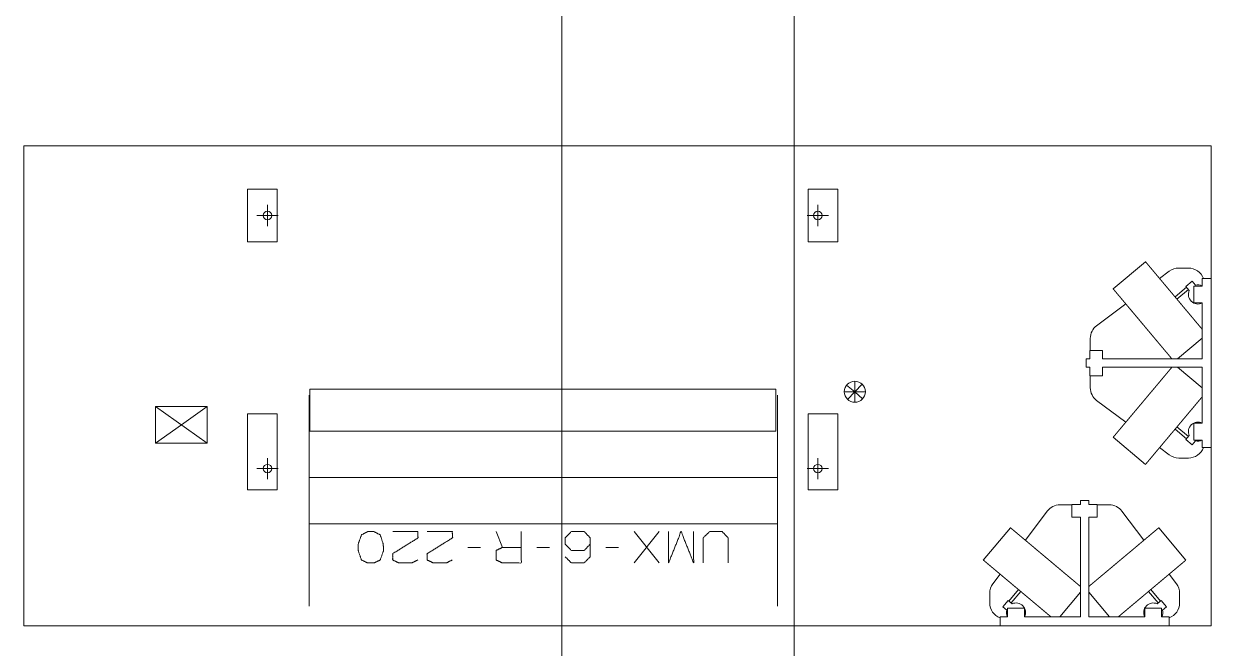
# Model space of a CAD drawing. Header units: millimetres. Extents: x 3056 to 110866, y 16649 to 58349.
# Drawn here: x 84556 to 90183, y 21367 to 24326 of the extents above; entities that cross this region are included whole.
import ezdxf

# ---------------------------------------------------------------- set-up
doc = ezdxf.new("R2010")
doc.units = ezdxf.units.MM
doc.layers.add('1', color=7, linetype='Continuous', true_color=0xffffff)

msp = doc.modelspace()

# ---------------------------------------------------------------- linework, layer by layer
at = {"layer": '1', "color": 143, "linetype": 'Continuous', "lineweight": 13}
for p, q in [((88206.5, 17870.4), (88206.5, 55873.3)), ((87106.5, 52903.3), (87106.5, 17870.4))]:
    msp.add_line(p, q, dxfattribs=at)
at = {"layer": '1', "color": 80, "linetype": 'Continuous', "lineweight": 13}
for p, q in [((84556.5, 21473.3), (84556.5, 23747.3)), ((84556.5, 23747.3), (90183.5, 23747.3)), ((84556.5, 23747.3), (90183.5, 23747.3)), ((84556.5, 21473.3), (84556.5, 23747.3)), ((90183.5, 23747.3), (90183.5, 21473.3)), ((90183.5, 23747.3), (90183.5, 21473.3)), ((85757, 23542.3), (85617, 23542.3)), ((85617, 23542.3), (85617, 23292.3)), ((85757, 23292.3), (85757, 23542.3)), ((88414, 23542.3), (88274, 23542.3)), ((88274, 23542.3), (88274, 23292.3)), ((88414, 23292.3), (88414, 23542.3)), ((85711.5, 23367.3), (85711.5, 23467.3)), ((88319.5, 23367.3), (88319.5, 23467.3)), ((85761.5, 23417.3), (85661.5, 23417.3)), ((88369.5, 23417.3), (88269.5, 23417.3)), ((85617, 23292.3), (85757, 23292.3)), ((88274, 23292.3), (88414, 23292.3)), ((89871.9, 23198.6), (89718.6, 23070)), ((89984.5, 23153.3), (89938.7, 23118.9)), ((90029.5, 23168.3), (90075.5, 23168.3)), ((90066.4, 23077.2), (90012, 23031.6)), ((90063.5, 23080.7), (90093.6, 23105.9)), ((90079.2, 23061.9), (90063.5, 23080.7)), ((90109.3, 23087.2), (90093.6, 23105.9)), ((90140.5, 23083.3), (90100.5, 23083.3)), ((90100.5, 23003.3), (90100.5, 23083.3)), ((90140.5, 23118.3), (90140.5, 23083.3)), ((90183.5, 23118.3), (90140.5, 23118.3)), ((90021, 23020.8), (90075.4, 23066.5)), ((89778.4, 22998.8), (89640.5, 22895.3)), ((90140.5, 23003.3), (90100.5, 23003.3)), ((90140.5, 23003.3), (90140.5, 22738.3)), ((89610.5, 22778.3), (89610.5, 22835.3)), ((90023.4, 22738.3), (90140.5, 22836.5)), ((89608.5, 22738.3), (89590.5, 22738.3)), ((89590.5, 22698.3), (89590.5, 22738.3)), ((89668.5, 22778.3), (89608.5, 22778.3)), ((89608.5, 22738.3), (89608.5, 22778.3)), ((89668.5, 22738.3), (89668.5, 22778.3)), ((90140.5, 22738.3), (89668.5, 22738.3)), ((89608.5, 22698.3), (89590.5, 22698.3)), ((89605.8, 22698), (89605.8, 22698.3)), ((89605.8, 22698), (89608.5, 22698.1)), ((89608.5, 22698.3), (89608.5, 22658.3)), ((90140.5, 22698.3), (89668.5, 22698.3)), ((89668.5, 22698.3), (89668.5, 22658.3)), ((90140.5, 22600.1), (90023.4, 22698.3)), ((90140.5, 22698.3), (90140.5, 22433.3)), ((88494.5, 22582.3), (88494.5, 22632.3)), ((89668.5, 22658.3), (89608.5, 22658.3)), ((89610.5, 22601.3), (89610.5, 22658.3)), ((85911.5, 22395.3), (85911.5, 22595.3)), ((85911.5, 22595.3), (88119.5, 22595.3)), ((88119.5, 22595.3), (88119.5, 22395.3)), ((88494.5, 22582.3), (88444.5, 22582.3)), ((88494.5, 22582.3), (88455.6, 22613.8)), ((88494.5, 22582.3), (88460.1, 22545.9)), ((88494.5, 22582.3), (88528.8, 22618.7)), ((88494.5, 22582.3), (88494.5, 22532.3)), ((88494.5, 22582.3), (88544.5, 22582.3)), ((88494.5, 22582.3), (88530.8, 22548)), ((85181.5, 22512.3), (85425.5, 22338.3)), ((85181.5, 22512.3), (85425.5, 22512.3)), ((85181.5, 22338.3), (85181.5, 22512.3)), ((85425.5, 22512.3), (85303.5, 22425.3)), ((85425.5, 22512.3), (85425.5, 22338.3)), ((89640.5, 22541.3), (89778.4, 22437.8)), ((85617, 22478.3), (85617, 22118.3)), ((85757, 22478.3), (85617, 22478.3)), ((85757, 22118.3), (85757, 22478.3)), ((88414, 22478.3), (88274, 22478.3)), ((88274, 22478.3), (88274, 22118.3)), ((88414, 22118.3), (88414, 22478.3)), ((85181.5, 22338.3), (85303.5, 22425.3)), ((90012, 22405), (90066.4, 22359.4)), ((90075.4, 22370.1), (90021, 22415.8)), ((90100.5, 22353.3), (90100.5, 22433.3)), ((90140.5, 22433.3), (90100.5, 22433.3)), ((88119.5, 22395.3), (85911.5, 22395.3)), ((89718.6, 22366.6), (89871.9, 22238)), ((90079.2, 22374.7), (90063.5, 22355.9)), ((90063.5, 22355.9), (90093.6, 22330.7)), ((90109.3, 22349.4), (90093.6, 22330.7)), ((90140.5, 22353.3), (90100.5, 22353.3)), ((90140.5, 22353.3), (90140.5, 22318.3)), ((85425.5, 22338.3), (85181.5, 22338.3)), ((89938.7, 22317.7), (89984.5, 22283.3)), ((90183.5, 22318.3), (90140.5, 22318.3)), ((85711.5, 22168.3), (85711.5, 22268.3)), ((88319.5, 22168.3), (88319.5, 22268.3)), ((90075.5, 22268.3), (90029.5, 22268.3)), ((85761.5, 22218.3), (85661.5, 22218.3)), ((88128.5, 22176.2), (85908.5, 22176.2)), ((88369.5, 22218.3), (88269.5, 22218.3)), ((85617, 22118.3), (85757, 22118.3)), ((88274, 22118.3), (88414, 22118.3)), ((89563.5, 22048.3), (89563.5, 22066.3)), ((89563.5, 22066.3), (89603.5, 22066.3)), ((89603.5, 22048.3), (89603.5, 22066.3)), ((89406.5, 22016.3), (89303, 21878.3)), ((89466.5, 22046.3), (89523.5, 22046.3)), ((89563.5, 22048.3), (89523.5, 22048.3)), ((89523.5, 21988.3), (89523.5, 22048.3)), ((89563.2, 22050.9), (89563.3, 22048.3)), ((89563.2, 22050.9), (89563.5, 22050.9)), ((89603.5, 22048.3), (89643.5, 22048.3)), ((89643.5, 21988.3), (89643.5, 22048.3)), ((89643.5, 22046.3), (89700.5, 22046.3)), ((89863.9, 21878.3), (89760.5, 22016.3)), ((85908.5, 21957.1), (88128.5, 21957.1)), ((89563.5, 21988.3), (89523.5, 21988.3)), ((89563.5, 21516.3), (89563.5, 21988.3)), ((89603.5, 21516.3), (89603.5, 21988.3)), ((89603.5, 21988.3), (89643.5, 21988.3)), ((86794.9, 21919.6), (86824.6, 21844.6)), ((87567.4, 21919.6), (87448.6, 21771.2)), ((87448.6, 21919.6), (87567.4, 21771.2)), ((89231.8, 21938.1), (89103.2, 21784.9)), ((90063.7, 21784.9), (89935.2, 21938.1)), ((86661.1, 21844.6), (86720.5, 21844.6)), ((86988, 21844.6), (87047.4, 21844.6)), ((87314.9, 21844.6), (87374.2, 21844.6)), ((89182.8, 21718.1), (89148.5, 21672.3)), ((90018.5, 21672.3), (89984.1, 21718.1)), ((89133.5, 21581.3), (89133.5, 21627.3)), ((89270.2, 21644.8), (89224.6, 21590.4)), ((89235.3, 21581.4), (89280.9, 21635.8)), ((89465.2, 21516.3), (89563.5, 21633.4)), ((89603.5, 21633.4), (89701.7, 21516.3)), ((89886, 21635.8), (89931.7, 21581.4)), ((89942.4, 21590.4), (89896.7, 21644.8)), ((90033.5, 21627.3), (90033.5, 21581.3)), ((89221.1, 21593.3), (89195.9, 21563.2)), ((89214.6, 21547.4), (89195.9, 21563.2)), ((89218.5, 21516.3), (89218.5, 21556.3)), ((89218.5, 21556.3), (89298.5, 21556.3)), ((89239.9, 21577.5), (89221.1, 21593.3)), ((89298.5, 21516.3), (89298.5, 21556.3)), ((89868.5, 21516.3), (89868.5, 21556.3)), ((89868.5, 21556.3), (89948.5, 21556.3)), ((89927.1, 21577.5), (89945.8, 21593.3)), ((89945.8, 21593.3), (89971.1, 21563.2)), ((89948.5, 21516.3), (89948.5, 21556.3)), ((89952.3, 21547.4), (89971.1, 21563.2)), ((89183.5, 21473.3), (89183.5, 21516.3)), ((89218.5, 21516.3), (89183.5, 21516.3)), ((89563.5, 21516.3), (89298.5, 21516.3)), ((89868.5, 21516.3), (89603.5, 21516.3)), ((89983.5, 21516.3), (89948.5, 21516.3)), ((89983.5, 21473.3), (89983.5, 21516.3)), ((90183.5, 21473.3), (84556.5, 21473.3)), ((90183.5, 21473.3), (84556.5, 21473.3))]:
    msp.add_line(p, q, dxfattribs=at)
for centre, radius in [((85711.5, 23417.3), 20), ((88319.5, 23417.3), 20), ((88494.5, 22582.3), 50), ((85711.5, 22218.3), 20), ((88319.5, 22218.3), 20)]:
    msp.add_circle(centre, radius, dxfattribs=at)
for centre, radius, start, end in [((90029.5, 23093.3), 75, 90, 126.8699), ((90075.5, 23093.3), 75, 19.4723, 90), ((90120.5, 23043.3), 45.2, 63.7683, 104.2622), ((90120.5, 23043.3), 45.2, 155.7378, 296.2321), ((89685.5, 22835.3), 75, 126.8699, 180), ((89685.5, 22601.3), 75, 180, 233.1301), ((90120.5, 22393.3), 45.2, 63.7679, 204.2622), ((90120.5, 22393.3), 45.2, 255.7378, 296.2317), ((90029.5, 22343.3), 75, 233.1301, 270), ((90075.5, 22343.3), 75, 270, 340.5277), ((89466.5, 21971.3), 75, 90, 143.1301), ((89700.5, 21971.3), 75, 36.8699, 90), ((89208.5, 21627.3), 75, 143.1301, 180), ((89958.5, 21627.3), 75, 0, 36.8699), ((89208.5, 21581.3), 75, 180, 250.5277), ((89258.5, 21536.3), 45.2, 333.7679, 114.2622), ((89908.5, 21536.3), 45.2, 65.7378, 206.2321), ((89958.5, 21581.3), 75, 289.4723, 0), ((89258.5, 21536.3), 45.2, 165.7378, 206.2317), ((89908.5, 21536.3), 45.2, 333.7683, 14.2622)]:
    msp.add_arc(centre, radius, start, end, dxfattribs=at)
for points, knots in [([(90016.5, 23026.2), (90014.3, 23028.8), (90012.1, 23031.4), (90007.7, 23036.6), (90003.4, 23041.8), (89999.1, 23047), (89996.9, 23049.6), (89994.7, 23052.1), (89992.6, 23054.7), (89990.4, 23057.3), (89988.3, 23059.8), (89986.1, 23062.4), (89981.9, 23067.4), (89977.6, 23072.5), (89973.4, 23077.5), (89969.3, 23082.4), (89965.2, 23087.3), (89961.1, 23092.2), (89959.1, 23094.6), (89957.1, 23096.9), (89955.2, 23099.3), (89953.2, 23101.7), (89951.2, 23104), (89949.3, 23106.3), (89945.4, 23110.9), (89943.5, 23113.1), (89941.7, 23115.4), (89938, 23119.8), (89936.1, 23121.9), (89934.3, 23124.1), (89930.8, 23128.4), (89929, 23130.4), (89927.3, 23132.5), (89925.6, 23134.5), (89923.9, 23136.5), (89922.2, 23138.5), (89920.6, 23140.5), (89919, 23142.4), (89917.3, 23144.3), (89914.2, 23148.1), (89911.2, 23151.7), (89908.2, 23155.2), (89906.8, 23156.9), (89904, 23160.2), (89902.6, 23161.9), (89900, 23165), (89897.5, 23168.1), (89896.2, 23169.5), (89895, 23170.9), (89893.9, 23172.3), (89892.7, 23173.7), (89890.5, 23176.3), (89889.5, 23177.6), (89888.4, 23178.8), (89887.4, 23180), (89886.4, 23181.2), (89885.5, 23182.3), (89884.6, 23183.4), (89883.7, 23184.4), (89882.9, 23185.4), (89882.1, 23186.4), (89881.2, 23187.4), (89879.8, 23189.1), (89879.1, 23189.9), (89878.4, 23190.8), (89877.8, 23191.5), (89877.2, 23192.2), (89876.6, 23192.9), (89876.1, 23193.6), (89875.1, 23194.7), (89874.6, 23195.2), (89874.2, 23195.7), (89873.5, 23196.6), (89872.9, 23197.3), (89872.4, 23197.9), (89872.3, 23198.1), (89872.1, 23198.2), (89872, 23198.4), (89871.9, 23198.5), (89871.8, 23198.6)], [0, 0, 0.015092, 0.030214, 0.060381, 0.090511, 0.120535, 0.135516, 0.150458, 0.165372, 0.180247, 0.195078, 0.209878, 0.2393, 0.268545, 0.297516, 0.326212, 0.354608, 0.382693, 0.396542, 0.410421, 0.42407, 0.43775, 0.451252, 0.464725, 0.491244, 0.504304, 0.517342, 0.542949, 0.555488, 0.568057, 0.592655, 0.604667, 0.616718, 0.628446, 0.640205, 0.651651, 0.663117, 0.674253, 0.685427, 0.707096, 0.728144, 0.748503, 0.758338, 0.777691, 0.787167, 0.805445, 0.822988, 0.831362, 0.839758, 0.847755, 0.855774, 0.871008, 0.878235, 0.885441, 0.892252, 0.899094, 0.90548, 0.911897, 0.91789, 0.923861, 0.929419, 0.935017, 0.945286, 0.949986, 0.954717, 0.958975, 0.963272, 0.967096, 0.970941, 0.977704, 0.980674, 0.983613, 0.988605, 0.992694, 0.995898, 0.997019, 0.998178, 0.998846, 0.99975, 1, 1]), ([(89863.3, 22897.6), (89861.1, 22900.2), (89856.7, 22905.5), (89854.5, 22908.1), (89852.4, 22910.6), (89850.2, 22913.2), (89848, 22915.8), (89845.8, 22918.4), (89843.7, 22921), (89841.5, 22923.6), (89839.4, 22926.1), (89837.2, 22928.7), (89835.1, 22931.3), (89832.9, 22933.8), (89828.7, 22938.9), (89826.6, 22941.4), (89824.4, 22943.9), (89820.2, 22948.9), (89816.1, 22953.9), (89812, 22958.8), (89810, 22961.2), (89805.9, 22966), (89803.9, 22968.4), (89800, 22973.1), (89796.1, 22977.7), (89794.1, 22980), (89792.2, 22982.3), (89790.3, 22984.6), (89786.6, 22989), (89784.7, 22991.2), (89782.9, 22993.4), (89781.1, 22995.6), (89779.3, 22997.7), (89777.6, 22999.8), (89774.1, 23003.9), (89772.4, 23006), (89770.7, 23008), (89769, 23010), (89767.4, 23011.9), (89765.8, 23013.9), (89762.6, 23017.7), (89761, 23019.5), (89758, 23023.1), (89755, 23026.7), (89753.6, 23028.4), (89752.2, 23030.1), (89750.8, 23031.7), (89748.1, 23034.9), (89746.8, 23036.5), (89744.2, 23039.5), (89743, 23040.9), (89741.8, 23042.4), (89740.7, 23043.8), (89739.5, 23045.1), (89737.3, 23047.8), (89736.3, 23049), (89735.2, 23050.3), (89733.2, 23052.6), (89732.3, 23053.7), (89731.4, 23054.8), (89729.7, 23056.9), (89728.8, 23057.8), (89728, 23058.8), (89727.3, 23059.7), (89726.6, 23060.6), (89725.2, 23062.2), (89724.6, 23062.9), (89724, 23063.7), (89723.4, 23064.3), (89722.4, 23065.6), (89721.9, 23066.2), (89721, 23067.2), (89720.7, 23067.6), (89720, 23068.4), (89719.7, 23068.7), (89719.5, 23069), (89719.1, 23069.5), (89718.9, 23069.7), (89718.8, 23069.8), (89718.7, 23069.9), (89718.6, 23070)], [0, 0, 0.015122, 0.045289, 0.060402, 0.075437, 0.090502, 0.105519, 0.120557, 0.135507, 0.150488, 0.165364, 0.180269, 0.195069, 0.209899, 0.239331, 0.253923, 0.268537, 0.297508, 0.326204, 0.3546, 0.368647, 0.396573, 0.410422, 0.437782, 0.464726, 0.477981, 0.491267, 0.504305, 0.530138, 0.542951, 0.55552, 0.568058, 0.580353, 0.592678, 0.616711, 0.628478, 0.640207, 0.651674, 0.66311, 0.674285, 0.696255, 0.707098, 0.728146, 0.748505, 0.758361, 0.768186, 0.777693, 0.796329, 0.805438, 0.822981, 0.831386, 0.839751, 0.847779, 0.855777, 0.871001, 0.878237, 0.885464, 0.899087, 0.905504, 0.9119, 0.923884, 0.929452, 0.935011, 0.940145, 0.945309, 0.95471, 0.959007, 0.963265, 0.967119, 0.974325, 0.977737, 0.983615, 0.986102, 0.990652, 0.992697, 0.994299, 0.997051, 0.998171, 0.998849, 0.999548, 1, 1]), ([(90140.5, 22878.4), (90139.3, 22879.8), (90138.2, 22881.2), (90137, 22882.6), (90135.7, 22884.1), (90134.5, 22885.6), (90133.2, 22887.1), (90130.6, 22890.2), (90129.2, 22891.9), (90127.8, 22893.5), (90126.4, 22895.2), (90125, 22896.9), (90122, 22900.4), (90120.5, 22902.2), (90117.4, 22905.9), (90115.8, 22907.8), (90112.6, 22911.6), (90111, 22913.6), (90107.6, 22917.6), (90105.9, 22919.6), (90102.4, 22923.8), (90098.9, 22928), (90095.2, 22932.4), (90093.3, 22934.6), (90089.6, 22939.1), (90085.8, 22943.6), (90083.9, 22945.9), (90080, 22950.5), (90076, 22955.3), (90072, 22960.1), (90069.9, 22962.5), (90067.9, 22964.9), (90065.9, 22967.4), (90063.8, 22969.8), (90061.7, 22972.3), (90057.5, 22977.3), (90055.4, 22979.8), (90051.2, 22984.8), (90046.9, 22989.9), (90042.6, 22995), (90038.3, 23000.2), (90036.1, 23002.8), (90031.8, 23008), (90029.6, 23010.6), (90027.4, 23013.2), (90025.2, 23015.8), (90023.1, 23018.4), (90020.9, 23021), (90016.5, 23026.2)], [0, 0, 0.009318, 0.018661, 0.028419, 0.038211, 0.048408, 0.058629, 0.079939, 0.090992, 0.10207, 0.113531, 0.125027, 0.148785, 0.161061, 0.185984, 0.198632, 0.224701, 0.238052, 0.265175, 0.278866, 0.30699, 0.335703, 0.365056, 0.380047, 0.410222, 0.440994, 0.456477, 0.488018, 0.519973, 0.552403, 0.568809, 0.585251, 0.601833, 0.618461, 0.635218, 0.668969, 0.685902, 0.720056, 0.754509, 0.789159, 0.823995, 0.8415, 0.876578, 0.894151, 0.911755, 0.929394, 0.947009, 0.964669, 1, 1]), ([(89997, 22738.3), (89996.1, 22739.3), (89995.3, 22740.4), (89994.3, 22741.5), (89993.4, 22742.6), (89991.4, 22744.9), (89989.3, 22747.4), (89988.3, 22748.7), (89987.2, 22750), (89986, 22751.4), (89984.8, 22752.8), (89983.6, 22754.2), (89982.4, 22755.7), (89979.9, 22758.7), (89978.6, 22760.3), (89977.2, 22761.8), (89974.5, 22765.1), (89973.1, 22766.8), (89971.6, 22768.5), (89970.2, 22770.3), (89967.2, 22773.8), (89965.6, 22775.6), (89962.5, 22779.4), (89960.9, 22781.3), (89959.3, 22783.2), (89957.6, 22785.2), (89956, 22787.2), (89952.6, 22791.2), (89950.8, 22793.3), (89949.1, 22795.4), (89945.5, 22799.6), (89943.7, 22801.8), (89941.9, 22803.9), (89940, 22806.2), (89938.2, 22808.4), (89936.3, 22810.6), (89934.4, 22812.9), (89930.6, 22817.4), (89928.6, 22819.8), (89926.7, 22822.1), (89922.7, 22826.8), (89918.7, 22831.6), (89914.6, 22836.4), (89912.6, 22838.9), (89910.5, 22841.3), (89906.4, 22846.3), (89904.3, 22848.8), (89902.2, 22851.3), (89897.9, 22856.3), (89893.7, 22861.4), (89889.4, 22866.5), (89887.2, 22869.1), (89885.1, 22871.7), (89880.7, 22876.8), (89878.6, 22879.4), (89876.4, 22882), (89872, 22887.2), (89869.8, 22889.8), (89867.6, 22892.4), (89865.5, 22895), (89863.3, 22897.6)], [0, 0, 0.006472, 0.012954, 0.019852, 0.02676, 0.041476, 0.05711, 0.065302, 0.073536, 0.08221, 0.090851, 0.099941, 0.108989, 0.127956, 0.137841, 0.147694, 0.168249, 0.178877, 0.189538, 0.200553, 0.222952, 0.234336, 0.257784, 0.269871, 0.281916, 0.294329, 0.306709, 0.332157, 0.345159, 0.358194, 0.384811, 0.398416, 0.411979, 0.42587, 0.439729, 0.453842, 0.467978, 0.496673, 0.511288, 0.52587, 0.555483, 0.585537, 0.615935, 0.631302, 0.646712, 0.677771, 0.693487, 0.70916, 0.740813, 0.772667, 0.804779, 0.820921, 0.837021, 0.869449, 0.885702, 0.901987, 0.934607, 0.950964, 0.967289, 0.983666, 1, 1]), ([(89718.6, 22366.6), (89718.7, 22366.7), (89718.8, 22366.8), (89718.9, 22366.9), (89719.1, 22367.1), (89719.2, 22367.3), (89719.7, 22367.8), (89720, 22368.2), (89720.7, 22369), (89721, 22369.4), (89721.4, 22369.9), (89721.9, 22370.4), (89722.4, 22371), (89722.9, 22371.6), (89723.4, 22372.3), (89724, 22372.9), (89724.6, 22373.7), (89725.2, 22374.4), (89725.9, 22375.2), (89726.6, 22376), (89727.3, 22376.9), (89728.9, 22378.8), (89729.7, 22379.7), (89730.5, 22380.8), (89731.4, 22381.8), (89732.3, 22382.9), (89733.3, 22384), (89734.2, 22385.2), (89735.2, 22386.4), (89737.3, 22388.8), (89739.5, 22391.5), (89740.7, 22392.9), (89741.8, 22394.2), (89743.1, 22395.7), (89745.5, 22398.6), (89746.8, 22400.2), (89748.1, 22401.7), (89749.5, 22403.3), (89752.2, 22406.6), (89753.6, 22408.3), (89755.1, 22410), (89756.5, 22411.7), (89758, 22413.5), (89761.1, 22417.1), (89764.2, 22420.9), (89767.4, 22424.7), (89769.1, 22426.7), (89772.4, 22430.7), (89774.1, 22432.7), (89775.9, 22434.8), (89777.6, 22436.9), (89779.4, 22439), (89781.2, 22441.1), (89783, 22443.3), (89784.8, 22445.4), (89786.7, 22447.7), (89788.5, 22449.9), (89792.3, 22454.4), (89794.2, 22456.7), (89796.1, 22458.9), (89798.1, 22461.3), (89800, 22463.6), (89804, 22468.3), (89806, 22470.7), (89808, 22473.1), (89812.1, 22477.9), (89814.1, 22480.4), (89818.3, 22485.3), (89820.3, 22487.8), (89822.4, 22490.3), (89824.5, 22492.8), (89826.6, 22495.3), (89828.8, 22497.8), (89830.9, 22500.4), (89833, 22502.9), (89835.2, 22505.5), (89839.5, 22510.6), (89841.6, 22513.2), (89846, 22518.3), (89850.3, 22523.5), (89852.5, 22526.1), (89856.8, 22531.3), (89859, 22533.9), (89861.2, 22536.5), (89863.4, 22539.1), (89865.6, 22541.7), (89867.8, 22544.3), (89872.1, 22549.5), (89876.5, 22554.7), (89878.7, 22557.3), (89880.8, 22559.9), (89883, 22562.5), (89887.3, 22567.6), (89889.5, 22570.2), (89891.6, 22572.7), (89895.9, 22577.8), (89898, 22580.4), (89900.1, 22582.9), (89902.3, 22585.4), (89906.4, 22590.4), (89910.6, 22595.3), (89912.6, 22597.8), (89914.7, 22600.2), (89916.7, 22602.7), (89918.8, 22605.1), (89920.8, 22607.5), (89922.8, 22609.9), (89926.7, 22614.6), (89930.6, 22619.2), (89932.6, 22621.5), (89936.4, 22626), (89938.2, 22628.3), (89941.9, 22632.7), (89943.8, 22634.9), (89945.6, 22637), (89949.1, 22641.3), (89950.9, 22643.3), (89952.6, 22645.4), (89954.3, 22647.4), (89957.7, 22651.4), (89959.3, 22653.4), (89962.5, 22657.3), (89964.1, 22659.1), (89965.7, 22661), (89967.2, 22662.8), (89968.7, 22664.6), (89971.7, 22668.1), (89973.1, 22669.8), (89974.5, 22671.5), (89975.9, 22673.1), (89977.2, 22674.8), (89978.6, 22676.3), (89979.9, 22677.9), (89981.2, 22679.4), (89982.4, 22680.9), (89983.6, 22682.4), (89984.8, 22683.8), (89986, 22685.2), (89987.2, 22686.6), (89989.4, 22689.2), (89991.4, 22691.7), (89993.4, 22694), (89994.3, 22695.1), (89995.3, 22696.2), (89996.1, 22697.3), (89997, 22698.3)], [0, 0, 0.000235, 0.000603, 0.00095, 0.001552, 0.002135, 0.003799, 0.004862, 0.007226, 0.008519, 0.010051, 0.011593, 0.013351, 0.015123, 0.017115, 0.019103, 0.021331, 0.023548, 0.026006, 0.028453, 0.031137, 0.036703, 0.039596, 0.04271, 0.045828, 0.049167, 0.052502, 0.056046, 0.059585, 0.067105, 0.075026, 0.079197, 0.083353, 0.08772, 0.09665, 0.101213, 0.105951, 0.1107, 0.120579, 0.125705, 0.130815, 0.136123, 0.141415, 0.152362, 0.163631, 0.175244, 0.181191, 0.19327, 0.199369, 0.205635, 0.211882, 0.218291, 0.224684, 0.23122, 0.237736, 0.244409, 0.251067, 0.264622, 0.27153, 0.278423, 0.285444, 0.292449, 0.306671, 0.313887, 0.321088, 0.335691, 0.343089, 0.357927, 0.365388, 0.372933, 0.380467, 0.38805, 0.395648, 0.403299, 0.410962, 0.418657, 0.434118, 0.441852, 0.457421, 0.473032, 0.480861, 0.496531, 0.504389, 0.512232, 0.520094, 0.527937, 0.535795, 0.551475, 0.567136, 0.574939, 0.582758, 0.590527, 0.606061, 0.613796, 0.621502, 0.636844, 0.644506, 0.652089, 0.659682, 0.674741, 0.689653, 0.697035, 0.704429, 0.711712, 0.719007, 0.726219, 0.73342, 0.747637, 0.761638, 0.768541, 0.7822, 0.788975, 0.802281, 0.808812, 0.815328, 0.828105, 0.834362, 0.840604, 0.846714, 0.858752, 0.864705, 0.876283, 0.881923, 0.887553, 0.893002, 0.89847, 0.909045, 0.914146, 0.919267, 0.924186, 0.929117, 0.933845, 0.938594, 0.943148, 0.947685, 0.952048, 0.956394, 0.960541, 0.964708, 0.972614, 0.980084, 0.987154, 0.990483, 0.993797, 0.996891, 1, 1]), ([(85908.5, 22566.6), (85908.5, 22566.5), (85908.5, 22566.2), (85908.5, 22566), (85908.5, 22565.3), (85908.5, 22564.5), (85908.5, 22563.5), (85908.5, 22562.2), (85908.5, 22560.8), (85908.5, 22559.1), (85908.5, 22557.3), (85908.5, 22555.2), (85908.5, 22552.9), (85908.5, 22550.5), (85908.5, 22547.8), (85908.5, 22544.9), (85908.5, 22541.8), (85908.5, 22538.6), (85908.5, 22536.9), (85908.5, 22533.3), (85908.5, 22529.6), (85908.5, 22525.6), (85908.5, 22521.5), (85908.5, 22517.1), (85908.5, 22512.6), (85908.5, 22507.9), (85908.5, 22503), (85908.5, 22498), (85908.5, 22492.7), (85908.5, 22487.3), (85908.5, 22481.7), (85908.5, 22475.9), (85908.5, 22472.9), (85908.5, 22466.9), (85908.5, 22460.7), (85908.5, 22454.3), (85908.5, 22447.8), (85908.5, 22441.1), (85908.5, 22434.3), (85908.5, 22427.3), (85908.5, 22423.8), (85908.5, 22416.6), (85908.5, 22409.2), (85908.5, 22405.5), (85908.5, 22397.9), (85908.5, 22390.2), (85908.5, 22382.3), (85908.5, 22374.4), (85908.5, 22366.3), (85908.5, 22358), (85908.5, 22349.7), (85908.5, 22341.2), (85908.5, 22332.6), (85908.5, 22324), (85908.5, 22315.2), (85908.5, 22306.3), (85908.5, 22297.3), (85908.5, 22288.2), (85908.5, 22279), (85908.5, 22269.7), (85908.5, 22260.3), (85908.5, 22250.9), (85908.5, 22241.4), (85908.5, 22236.6), (85908.5, 22227), (85908.5, 22217.3), (85908.5, 22207.5), (85908.5, 22202.6), (85908.5, 22192.8), (85908.5, 22182.9), (85908.5, 22172.9), (85908.5, 22162.9), (85908.5, 22152.9), (85908.5, 22142.8), (85908.5, 22132.8), (85908.5, 22122.6), (85908.5, 22112.5), (85908.5, 22102.3), (85908.5, 22092.1), (85908.5, 22081.9), (85908.5, 22071.7), (85908.5, 22066.6)], [0, 0, 0.000212, 0.000836, 0.001355, 0.002603, 0.004265, 0.006339, 0.008832, 0.011737, 0.015049, 0.018775, 0.022908, 0.027448, 0.03239, 0.037735, 0.043481, 0.049625, 0.056166, 0.059536, 0.066664, 0.074184, 0.082084, 0.090371, 0.099033, 0.108071, 0.11748, 0.127259, 0.137398, 0.147896, 0.158749, 0.169952, 0.181498, 0.187446, 0.1995, 0.211894, 0.224609, 0.237653, 0.251009, 0.264678, 0.278653, 0.285717, 0.300142, 0.314858, 0.322362, 0.337501, 0.352916, 0.3686, 0.384549, 0.400752, 0.41721, 0.433905, 0.450838, 0.467999, 0.485377, 0.502971, 0.520778, 0.53878, 0.556973, 0.57535, 0.593908, 0.61263, 0.631516, 0.650555, 0.660112, 0.679368, 0.698752, 0.718267, 0.728083, 0.747768, 0.767559, 0.787445, 0.807421, 0.827476, 0.847603, 0.867793, 0.888039, 0.908333, 0.928663, 0.949026, 0.969406, 0.9898, 1, 1]), ([(88128.5, 22066.6), (88128.5, 22076.8), (88128.5, 22087), (88128.5, 22097.2), (88128.5, 22107.4), (88128.5, 22117.6), (88128.5, 22127.7), (88128.5, 22137.8), (88128.5, 22147.9), (88128.5, 22157.9), (88128.5, 22167.9), (88128.5, 22177.9), (88128.5, 22187.8), (88128.5, 22197.7), (88128.5, 22202.6), (88128.5, 22212.4), (88128.5, 22222.1), (88128.5, 22231.8), (88128.5, 22241.4), (88128.5, 22250.9), (88128.5, 22260.3), (88128.5, 22269.7), (88128.5, 22279), (88128.5, 22288.2), (88128.5, 22292.7), (88128.5, 22301.8), (88128.5, 22310.7), (88128.5, 22319.6), (88128.5, 22328.3), (88128.5, 22337), (88128.5, 22345.5), (88128.5, 22353.9), (88128.5, 22362.2), (88128.5, 22370.4), (88128.5, 22378.4), (88128.5, 22386.3), (88128.5, 22394.1), (88128.5, 22401.7), (88128.5, 22409.2), (88128.5, 22416.6), (88128.5, 22423.8), (88128.5, 22427.3), (88128.5, 22434.3), (88128.5, 22437.8), (88128.5, 22444.5), (88128.5, 22451.1), (88128.5, 22457.6), (88128.5, 22463.8), (88128.5, 22470), (88128.5, 22472.9), (88128.5, 22478.8), (88128.5, 22484.5), (88128.5, 22490), (88128.5, 22495.3), (88128.5, 22500.5), (88128.5, 22505.5), (88128.5, 22510.3), (88128.5, 22514.9), (88128.5, 22517.1), (88128.5, 22521.5), (88128.5, 22525.6), (88128.5, 22529.6), (88128.5, 22533.3), (88128.5, 22536.9), (88128.5, 22540.2), (88128.5, 22543.4), (88128.5, 22546.4), (88128.5, 22549.2), (88128.5, 22551.7), (88128.5, 22554.1), (88128.5, 22556.3), (88128.5, 22558.2), (88128.5, 22559.1), (88128.5, 22560.8), (88128.5, 22562.2), (88128.5, 22563.5), (88128.5, 22564.5), (88128.5, 22565.3), (88128.5, 22566), (88128.5, 22566.4), (88128.5, 22566.6), (88128.5, 22566.6)], [0, 0, 0.020399, 0.040788, 0.061161, 0.08151, 0.101825, 0.122094, 0.142316, 0.162477, 0.18257, 0.202588, 0.222522, 0.242363, 0.262101, 0.271917, 0.29149, 0.310943, 0.330262, 0.349445, 0.368484, 0.38737, 0.406092, 0.42465, 0.443027, 0.452171, 0.470269, 0.488176, 0.505876, 0.523365, 0.540637, 0.557687, 0.574504, 0.591083, 0.607413, 0.623489, 0.639305, 0.654857, 0.67014, 0.685142, 0.699858, 0.714283, 0.721347, 0.735322, 0.742233, 0.755748, 0.768951, 0.781831, 0.794388, 0.806611, 0.812554, 0.824275, 0.835652, 0.84668, 0.857353, 0.867672, 0.877631, 0.887224, 0.896448, 0.900967, 0.909629, 0.917916, 0.925816, 0.933336, 0.940464, 0.9472, 0.953545, 0.959492, 0.965038, 0.970182, 0.974923, 0.979262, 0.983188, 0.984951, 0.988263, 0.991168, 0.993661, 0.995735, 0.997397, 0.998645, 0.999476, 0.999894, 1, 1]), ([(89871.8, 22238), (89871.9, 22238.1), (89871.9, 22238.1), (89872.1, 22238.3), (89872.5, 22238.7), (89872.7, 22239), (89872.9, 22239.3), (89873.2, 22239.6), (89873.5, 22240), (89873.9, 22240.4), (89874.7, 22241.4), (89875.1, 22241.9), (89875.6, 22242.5), (89876.1, 22243.1), (89876.6, 22243.7), (89877.2, 22244.4), (89878.4, 22245.9), (89879.1, 22246.7), (89879.8, 22247.5), (89880.5, 22248.4), (89881.3, 22249.3), (89882.1, 22250.2), (89882.9, 22251.2), (89884.6, 22253.2), (89885.6, 22254.4), (89886.5, 22255.5), (89887.5, 22256.6), (89888.5, 22257.8), (89890.5, 22260.3), (89892.8, 22262.9), (89895.1, 22265.7), (89897.5, 22268.6), (89900.1, 22271.6), (89902.7, 22274.8), (89904.1, 22276.4), (89906.9, 22279.8), (89908.3, 22281.5), (89909.8, 22283.2), (89911.3, 22285), (89914.3, 22288.6), (89915.9, 22290.5), (89917.4, 22292.4), (89920.7, 22296.2), (89922.3, 22298.2), (89924, 22300.2), (89927.4, 22304.2), (89929.1, 22306.3), (89930.9, 22308.4), (89932.7, 22310.5), (89934.4, 22312.6), (89938.1, 22317), (89939.9, 22319.2), (89941.8, 22321.4), (89943.7, 22323.6), (89945.6, 22325.9), (89947.5, 22328.2), (89949.4, 22330.5), (89951.4, 22332.8), (89953.3, 22335.1), (89957.3, 22339.9), (89961.3, 22344.6), (89965.4, 22349.5), (89967.4, 22351.9), (89969.5, 22354.4), (89971.6, 22356.9), (89973.7, 22359.3), (89977.8, 22364.3), (89982.1, 22369.4), (89984.2, 22371.9), (89986.3, 22374.5), (89988.5, 22377), (89990.6, 22379.6), (89994.9, 22384.7), (89999.3, 22389.9), (90001.5, 22392.5), (90003.6, 22395.1), (90005.8, 22397.7), (90010.2, 22402.9), (90012.4, 22405.5), (90014.5, 22408.1), (90016.7, 22410.7), (90018.9, 22413.3), (90021.1, 22415.9), (90023.3, 22418.5), (90025.5, 22421.1), (90029.8, 22426.3), (90032, 22428.9), (90034.2, 22431.5), (90036.3, 22434.1), (90040.7, 22439.2), (90042.8, 22441.8), (90047.1, 22446.9), (90051.4, 22452), (90055.6, 22457), (90059.8, 22462), (90063.9, 22467), (90066, 22469.4), (90070.1, 22474.3), (90074.1, 22479.1), (90076.1, 22481.5), (90080.1, 22486.2), (90084, 22490.8), (90085.9, 22493.1), (90089.7, 22497.7), (90091.6, 22499.9), (90095.3, 22504.3), (90097.1, 22506.5), (90098.9, 22508.6), (90102.5, 22512.9), (90104.2, 22515), (90106, 22517), (90109.3, 22521.1), (90111, 22523), (90112.7, 22525), (90115.9, 22528.9), (90119, 22532.6), (90120.5, 22534.4), (90122, 22536.2), (90125, 22539.7), (90126.4, 22541.4), (90127.8, 22543.1), (90130.6, 22546.4), (90131.9, 22547.9), (90133.2, 22549.5), (90134.5, 22551), (90135.7, 22552.5), (90137, 22554), (90138.2, 22555.4), (90140.5, 22558.2)], [0, 0, 0.000139, 0.000256, 0.000985, 0.002224, 0.003076, 0.003938, 0.005039, 0.006145, 0.007505, 0.010432, 0.012019, 0.013856, 0.015682, 0.017757, 0.019821, 0.024448, 0.026979, 0.029531, 0.0323, 0.035065, 0.038084, 0.041081, 0.047544, 0.051009, 0.054452, 0.058141, 0.061813, 0.069605, 0.077817, 0.086467, 0.095527, 0.104987, 0.114839, 0.119962, 0.130397, 0.135692, 0.141196, 0.146684, 0.158032, 0.163892, 0.16973, 0.181773, 0.187941, 0.194119, 0.206801, 0.213295, 0.219772, 0.226418, 0.233043, 0.246592, 0.253495, 0.260415, 0.26744, 0.274482, 0.281629, 0.288787, 0.29605, 0.303325, 0.318076, 0.333036, 0.348172, 0.355843, 0.363492, 0.371228, 0.378974, 0.394588, 0.410344, 0.418288, 0.426216, 0.434211, 0.442185, 0.45825, 0.474397, 0.482483, 0.490589, 0.498706, 0.514953, 0.523095, 0.531226, 0.539368, 0.547499, 0.555646, 0.563772, 0.571915, 0.588147, 0.596233, 0.604335, 0.612389, 0.628491, 0.636505, 0.65248, 0.668331, 0.684078, 0.699686, 0.715137, 0.722787, 0.737995, 0.753031, 0.760487, 0.775218, 0.789726, 0.796879, 0.811037, 0.818052, 0.83184, 0.838607, 0.845354, 0.858593, 0.865061, 0.87154, 0.88417, 0.890339, 0.896492, 0.908483, 0.92014, 0.925802, 0.931447, 0.942394, 0.94768, 0.952982, 0.963167, 0.968083, 0.972977, 0.977695, 0.982392, 0.986908, 0.991407, 1, 1]), ([(85908.5, 22066.6), (85908.5, 22056.4), (85908.5, 22046.3), (85908.5, 22036.1), (85908.5, 22031), (85908.5, 22020.8), (85908.5, 22010.7), (85908.5, 22000.5), (85908.5, 21990.5), (85908.5, 21980.4), (85908.5, 21970.4), (85908.5, 21960.4), (85908.5, 21950.4), (85908.5, 21940.5), (85908.5, 21930.7), (85908.5, 21920.9), (85908.5, 21911.2), (85908.5, 21901.5), (85908.5, 21891.9), (85908.5, 21882.4), (85908.5, 21873), (85908.5, 21863.6), (85908.5, 21854.3), (85908.5, 21845.1), (85908.5, 21836), (85908.5, 21827), (85908.5, 21818.1), (85908.5, 21809.3), (85908.5, 21805), (85908.5, 21796.3), (85908.5, 21787.8), (85908.5, 21779.4), (85908.5, 21771.1), (85908.5, 21762.9), (85908.5, 21754.9), (85908.5, 21747), (85908.5, 21739.2), (85908.5, 21731.6), (85908.5, 21724.1), (85908.5, 21716.7), (85908.5, 21709.5), (85908.5, 21702.4), (85908.5, 21699), (85908.5, 21692.2), (85908.5, 21688.8), (85908.5, 21682.2), (85908.5, 21675.7), (85908.5, 21672.6), (85908.5, 21666.4), (85908.5, 21660.4), (85908.5, 21654.5), (85908.5, 21648.8), (85908.5, 21643.3), (85908.5, 21638), (85908.5, 21632.8), (85908.5, 21627.8), (85908.5, 21623), (85908.5, 21618.4), (85908.5, 21614), (85908.5, 21609.8), (85908.5, 21605.7), (85908.5, 21601.9), (85908.5, 21598.2), (85908.5, 21594.7), (85908.5, 21591.5), (85908.5, 21588.4), (85908.5, 21585.5), (85908.5, 21582.8), (85908.5, 21580.4), (85908.5, 21578.1), (85908.5, 21576), (85908.5, 21574.2), (85908.5, 21572.5), (85908.5, 21571.1), (85908.5, 21569.8), (85908.5, 21568.8), (85908.5, 21567.9), (85908.5, 21567.3), (85908.5, 21566.9), (85908.5, 21566.7), (85908.5, 21566.6)], [0, 0, 0.020397, 0.040788, 0.061161, 0.071334, 0.091665, 0.111959, 0.132205, 0.152395, 0.172522, 0.192577, 0.212553, 0.232442, 0.25223, 0.271915, 0.291489, 0.310939, 0.330262, 0.349446, 0.368483, 0.387369, 0.406094, 0.424649, 0.443027, 0.461223, 0.479225, 0.497026, 0.514624, 0.523368, 0.54064, 0.55769, 0.574504, 0.59108, 0.607413, 0.623489, 0.639309, 0.654861, 0.670141, 0.685143, 0.699859, 0.714284, 0.72841, 0.735324, 0.748992, 0.755749, 0.768952, 0.781832, 0.788111, 0.800501, 0.812558, 0.824277, 0.835651, 0.846682, 0.857358, 0.867676, 0.877635, 0.887226, 0.89645, 0.9053, 0.913775, 0.921868, 0.929578, 0.936902, 0.943834, 0.950375, 0.956521, 0.962268, 0.967615, 0.972557, 0.977098, 0.98123, 0.984953, 0.988268, 0.991171, 0.993661, 0.995738, 0.997402, 0.998648, 0.999481, 0.999897, 1, 1]), ([(88128.5, 21566.6), (88128.5, 21566.8), (88128.5, 21566.9), (88128.5, 21567.3), (88128.5, 21567.9), (88128.5, 21568.8), (88128.5, 21569.8), (88128.5, 21571.1), (88128.5, 21572.5), (88128.5, 21574.2), (88128.5, 21576), (88128.5, 21578.1), (88128.5, 21580.4), (88128.5, 21582.8), (88128.5, 21585.5), (88128.5, 21588.4), (88128.5, 21591.5), (88128.5, 21593), (88128.5, 21596.4), (88128.5, 21600), (88128.5, 21603.7), (88128.5, 21607.7), (88128.5, 21609.8), (88128.5, 21614), (88128.5, 21618.4), (88128.5, 21623), (88128.5, 21627.8), (88128.5, 21632.8), (88128.5, 21638), (88128.5, 21643.3), (88128.5, 21648.8), (88128.5, 21654.5), (88128.5, 21660.4), (88128.5, 21666.4), (88128.5, 21672.6), (88128.5, 21679), (88128.5, 21685.5), (88128.5, 21692.2), (88128.5, 21699), (88128.5, 21706), (88128.5, 21713.1), (88128.5, 21720.4), (88128.5, 21727.8), (88128.5, 21735.4), (88128.5, 21739.2), (88128.5, 21747), (88128.5, 21754.9), (88128.5, 21762.9), (88128.5, 21771.1), (88128.5, 21779.4), (88128.5, 21787.8), (88128.5, 21796.3), (88128.5, 21805), (88128.5, 21813.7), (88128.5, 21822.6), (88128.5, 21831.5), (88128.5, 21840.6), (88128.5, 21849.7), (88128.5, 21858.9), (88128.5, 21868.3), (88128.5, 21877.7), (88128.5, 21882.4), (88128.5, 21891.9), (88128.5, 21901.5), (88128.5, 21911.2), (88128.5, 21920.9), (88128.5, 21930.7), (88128.5, 21940.5), (88128.5, 21950.4), (88128.5, 21960.4), (88128.5, 21970.4), (88128.5, 21975.4), (88128.5, 21985.4), (88128.5, 21995.5), (88128.5, 22005.6), (88128.5, 22015.7), (88128.5, 22020.8), (88128.5, 22031), (88128.5, 22041.2), (88128.5, 22051.4), (88128.5, 22061.5), (88128.5, 22066.6)], [0, 0, 0.000206, 0.000519, 0.001352, 0.002598, 0.004262, 0.006339, 0.008829, 0.011732, 0.015047, 0.01877, 0.022902, 0.027443, 0.032385, 0.037732, 0.043479, 0.049625, 0.052795, 0.059534, 0.066662, 0.074179, 0.082082, 0.086225, 0.0947, 0.10355, 0.112774, 0.122365, 0.132324, 0.142642, 0.153318, 0.164349, 0.175723, 0.187442, 0.199499, 0.211889, 0.224608, 0.237649, 0.251008, 0.264676, 0.278654, 0.292929, 0.307499, 0.322358, 0.337498, 0.345139, 0.360691, 0.376511, 0.392587, 0.40892, 0.425496, 0.44231, 0.45936, 0.476632, 0.494124, 0.511824, 0.529729, 0.547829, 0.566117, 0.584585, 0.603227, 0.622034, 0.631517, 0.650554, 0.669738, 0.689061, 0.708511, 0.728085, 0.74777, 0.767558, 0.787447, 0.807423, 0.817432, 0.837524, 0.857686, 0.877905, 0.898178, 0.908335, 0.928666, 0.949025, 0.969409, 0.989803, 1, 1]), ([(86186.4, 21919.6), (86156.8, 21904), (86141.1, 21860.2), (86141.1, 21830.5), (86156.8, 21785.2), (86186.4, 21771.2), (86216.1, 21771.2), (86245.8, 21785.2), (86261.4, 21830.5), (86259.9, 21860.2), (86245.8, 21904), (86216.1, 21919.6), (86186.4, 21919.6)], [0, 0, 0.07627, 0.181887, 0.249381, 0.358352, 0.433032, 0.500524, 0.575204, 0.684175, 0.751762, 0.856239, 0.932509, 1, 1]), ([(86423.3, 21785.2), (86395.2, 21771.2), (86334.3, 21771.2), (86304.6, 21785.2), (86304.6, 21814.9), (86424.9, 21889.9), (86423.3, 21919.6), (86304.6, 21919.6)], [0, 0, 0.070635, 0.207523, 0.281312, 0.348, 0.666469, 0.733249, 1, 1]), ([(86586.8, 21785.2), (86558.6, 21771.2), (86497.7, 21771.2), (86468, 21785.2), (86468, 21814.9), (86588.3, 21889.9), (86586.8, 21919.6), (86468, 21919.6)], [0, 0, 0.070635, 0.207523, 0.281312, 0.348, 0.666469, 0.733249, 1, 1]), ([(86913.6, 21919.6), (86913.6, 21771.2), (86824.6, 21771.2), (86794.9, 21785.2), (86794.9, 21830.5), (86824.6, 21844.6), (86913.6, 21844.6)], [0, 0, 0.339228, 0.542768, 0.617837, 0.721391, 0.79646, 1, 1]), ([(87240.5, 21860.2), (87212.4, 21830.5), (87151.4, 21830.5), (87121.8, 21860.2), (87121.8, 21889.9), (87151.4, 21919.6), (87212.4, 21919.6), (87240.5, 21889.9), (87240.5, 21800.8), (87212.4, 21771.2), (87151.4, 21771.2), (87121.8, 21800.8)], [0, 0, 0.074327, 0.185084, 0.26139, 0.315347, 0.391653, 0.502411, 0.576737, 0.73861, 0.812937, 0.923694, 1, 1]), ([(87730.8, 21919.6), (87730.8, 21771.2), (87671.4, 21919.6), (87612.1, 21771.2), (87612.1, 21919.6)], [0, 0, 0.240728, 0.499998, 0.759272, 1, 1]), ([(87894.3, 21771.2), (87894.3, 21889.9), (87866.1, 21919.6), (87806.8, 21919.6), (87775.5, 21889.9), (87775.5, 21771.2)], [0, 0, 0.311784, 0.419155, 0.57504, 0.688216, 1, 1]), ([(89231.8, 21938.1), (89231.8, 21938.1), (89232.1, 21937.9), (89232.3, 21937.7), (89232.5, 21937.5), (89233, 21937.1), (89233.4, 21936.8), (89233.7, 21936.5), (89234.6, 21935.8), (89235.1, 21935.3), (89235.6, 21934.9), (89236.2, 21934.4), (89236.8, 21933.9), (89237.4, 21933.4), (89238.1, 21932.8), (89239.6, 21931.6), (89240.4, 21930.9), (89241.2, 21930.2), (89243, 21928.7), (89244.9, 21927.1), (89245.9, 21926.2), (89247, 21925.4), (89248.1, 21924.4), (89249.2, 21923.5), (89251.5, 21921.5), (89252.8, 21920.5), (89254, 21919.4), (89255.3, 21918.3), (89258, 21916.1), (89259.4, 21914.9), (89262.3, 21912.5), (89263.8, 21911.2), (89265.3, 21910), (89268.5, 21907.3), (89271.8, 21904.6), (89273.5, 21903.1), (89275.2, 21901.7), (89278.7, 21898.8), (89280.5, 21897.2), (89282.3, 21895.7), (89284.2, 21894.1), (89288, 21891), (89289.9, 21889.4), (89291.9, 21887.7), (89295.9, 21884.3), (89297.9, 21882.6), (89302, 21879.1), (89304.2, 21877.4), (89306.3, 21875.6), (89308.5, 21873.8), (89312.8, 21870.1), (89315, 21868.2), (89317.3, 21866.4), (89319.5, 21864.5), (89321.8, 21862.5), (89324.1, 21860.6), (89326.4, 21858.7), (89328.8, 21856.7), (89333.5, 21852.8), (89338.3, 21848.8), (89343.1, 21844.7), (89345.6, 21842.6), (89348, 21840.6), (89353, 21836.4), (89358, 21832.2), (89363, 21828), (89368.1, 21823.7), (89370.6, 21821.6), (89373.2, 21819.5), (89375.8, 21817.3), (89378.3, 21815.1), (89383.5, 21810.8), (89386.1, 21808.6), (89388.7, 21806.5), (89391.3, 21804.3), (89393.9, 21802.1), (89399.1, 21797.7), (89404.3, 21793.4), (89409.5, 21789), (89414.7, 21784.6), (89417.3, 21782.5), (89419.9, 21780.3), (89422.5, 21778.1), (89425.1, 21775.9), (89430.2, 21771.6), (89432.8, 21769.4), (89435.4, 21767.3), (89437.9, 21765.1), (89440.5, 21763), (89443, 21760.9), (89445.5, 21758.7), (89450.6, 21754.5), (89455.6, 21750.3), (89460.5, 21746.2), (89465.4, 21742.1), (89470.3, 21738), (89472.7, 21736), (89475, 21734), (89479.8, 21730), (89482.1, 21728.1), (89484.4, 21726.1), (89486.7, 21724.2), (89491.2, 21720.4), (89493.5, 21718.5), (89495.7, 21716.7), (89497.9, 21714.8), (89500, 21713), (89502.2, 21711.2), (89506.4, 21707.6), (89510.6, 21704.2), (89514.6, 21700.8), (89516.6, 21699.1), (89518.6, 21697.4), (89520.5, 21695.8), (89524.3, 21692.7), (89526.2, 21691.1), (89529.8, 21688.1), (89533.3, 21685.1), (89536.7, 21682.3), (89538.3, 21680.9), (89540, 21679.5), (89541.5, 21678.2), (89543.1, 21676.9), (89544.6, 21675.6), (89546.1, 21674.4), (89547.6, 21673.1), (89549, 21671.9), (89551.8, 21669.6), (89554.4, 21667.4), (89556.9, 21665.3), (89558, 21664.4), (89560.3, 21662.4), (89562.4, 21660.7), (89563.5, 21659.8)], [0, 0, 0.000248, 0.000955, 0.001556, 0.002138, 0.003795, 0.004872, 0.005932, 0.008539, 0.010072, 0.011603, 0.013362, 0.015122, 0.017124, 0.01911, 0.023569, 0.026024, 0.028459, 0.033815, 0.039617, 0.042719, 0.045842, 0.049166, 0.052508, 0.059595, 0.063356, 0.067098, 0.071076, 0.079189, 0.083362, 0.0921, 0.096642, 0.101205, 0.11071, 0.120594, 0.125705, 0.130835, 0.14143, 0.146892, 0.152372, 0.157997, 0.169443, 0.175248, 0.181191, 0.193276, 0.199375, 0.211885, 0.21829, 0.224678, 0.231214, 0.244417, 0.251062, 0.257853, 0.264624, 0.271539, 0.278434, 0.285448, 0.292445, 0.306673, 0.321094, 0.335703, 0.343078, 0.350474, 0.365402, 0.380465, 0.395655, 0.410965, 0.418659, 0.426373, 0.434105, 0.441854, 0.45742, 0.465234, 0.473028, 0.480871, 0.488692, 0.504386, 0.520086, 0.535786, 0.55148, 0.559302, 0.567142, 0.574937, 0.582749, 0.598315, 0.606045, 0.613793, 0.621487, 0.629199, 0.636853, 0.644489, 0.659675, 0.674734, 0.689659, 0.704408, 0.719012, 0.726221, 0.73341, 0.747632, 0.754627, 0.761639, 0.768531, 0.782192, 0.78898, 0.795622, 0.802284, 0.8088, 0.815333, 0.828101, 0.840603, 0.852798, 0.858756, 0.864697, 0.870496, 0.881899, 0.887538, 0.898454, 0.90904, 0.919253, 0.924171, 0.92911, 0.933839, 0.938586, 0.943124, 0.947681, 0.952026, 0.95639, 0.964691, 0.972598, 0.980072, 0.983609, 0.990466, 0.996883, 1, 1]), ([(89603.5, 21659.8), (89604.5, 21660.7), (89605.5, 21661.5), (89607.7, 21663.4), (89608.9, 21664.4), (89610.1, 21665.3), (89611.3, 21666.4), (89612.6, 21667.4), (89613.9, 21668.5), (89615.2, 21669.6), (89616.6, 21670.8), (89619.4, 21673.1), (89620.8, 21674.4), (89622.3, 21675.6), (89623.8, 21676.9), (89625.4, 21678.2), (89627, 21679.5), (89628.6, 21680.9), (89630.3, 21682.3), (89633.7, 21685.1), (89635.4, 21686.6), (89637.2, 21688.1), (89639, 21689.6), (89642.6, 21692.7), (89644.5, 21694.2), (89646.4, 21695.8), (89648.4, 21697.4), (89652.3, 21700.8), (89654.3, 21702.5), (89656.4, 21704.2), (89660.5, 21707.6), (89664.7, 21711.2), (89666.9, 21713), (89669.1, 21714.8), (89671.3, 21716.7), (89673.5, 21718.5), (89675.7, 21720.4), (89678, 21722.3), (89682.5, 21726.1), (89684.9, 21728.1), (89687.2, 21730), (89689.5, 21732), (89691.9, 21734), (89696.7, 21738), (89699.1, 21740), (89701.5, 21742.1), (89704, 21744.1), (89706.4, 21746.2), (89708.9, 21748.2), (89711.4, 21750.3), (89716.4, 21754.5), (89718.9, 21756.6), (89723.9, 21760.9), (89726.5, 21763), (89731.6, 21767.3), (89736.7, 21771.6), (89739.3, 21773.8), (89741.9, 21775.9), (89747.1, 21780.3), (89749.7, 21782.5), (89752.3, 21784.6), (89754.9, 21786.8), (89757.5, 21789), (89762.7, 21793.4), (89765.3, 21795.6), (89767.9, 21797.7), (89770.5, 21799.9), (89773.1, 21802.1), (89775.7, 21804.3), (89778.3, 21806.5), (89783.5, 21810.8), (89788.6, 21815.1), (89791.2, 21817.3), (89793.8, 21819.5), (89796.3, 21821.6), (89798.9, 21823.7), (89803.9, 21828), (89809, 21832.2), (89814, 21836.4), (89818.9, 21840.6), (89821.4, 21842.6), (89823.8, 21844.7), (89826.3, 21846.7), (89828.7, 21848.8), (89833.5, 21852.8), (89838.2, 21856.7), (89842.8, 21860.6), (89847.4, 21864.5), (89849.7, 21866.4), (89851.9, 21868.2), (89856.3, 21872), (89858.5, 21873.8), (89862.8, 21877.4), (89864.9, 21879.1), (89869, 21882.6), (89871.1, 21884.3), (89873.1, 21886), (89877.1, 21889.4), (89879, 21891), (89880.9, 21892.6), (89884.6, 21895.7), (89886.5, 21897.2), (89888.3, 21898.8), (89891.8, 21901.7), (89893.5, 21903.1), (89895.2, 21904.6), (89896.8, 21905.9), (89898.5, 21907.3), (89901.6, 21910), (89903.1, 21911.2), (89906.1, 21913.7), (89907.5, 21914.9), (89908.9, 21916.1), (89910.3, 21917.2), (89912.9, 21919.4), (89915.4, 21921.5), (89917.8, 21923.5), (89918.9, 21924.4), (89920, 21925.4), (89921, 21926.2), (89922, 21927.1), (89924, 21928.7), (89924.9, 21929.5), (89925.7, 21930.2), (89927.4, 21931.6), (89928.1, 21932.2), (89928.8, 21932.8), (89929.5, 21933.4), (89930.2, 21933.9), (89930.8, 21934.4), (89931.3, 21934.9), (89931.8, 21935.3), (89932.4, 21935.8), (89932.8, 21936.1), (89933.2, 21936.5), (89933.6, 21936.8), (89933.9, 21937.1), (89934.5, 21937.5), (89934.7, 21937.7), (89934.9, 21937.9), (89935, 21938), (89935.1, 21938.1), (89935.1, 21938.1), (89935.2, 21938.1)], [0, 0, 0.003099, 0.006214, 0.012852, 0.016372, 0.01991, 0.023648, 0.027403, 0.031356, 0.035291, 0.03946, 0.047956, 0.05232, 0.056858, 0.061415, 0.066144, 0.070892, 0.075812, 0.080748, 0.090962, 0.096256, 0.101529, 0.107006, 0.118084, 0.123723, 0.129506, 0.135306, 0.147186, 0.153303, 0.1594, 0.171903, 0.184671, 0.191185, 0.197719, 0.204363, 0.211024, 0.217793, 0.22458, 0.238365, 0.245358, 0.252372, 0.259465, 0.266576, 0.280993, 0.288295, 0.295579, 0.302972, 0.310347, 0.31781, 0.325253, 0.340312, 0.347906, 0.363154, 0.370807, 0.386195, 0.401692, 0.409476, 0.41724, 0.432866, 0.440687, 0.448528, 0.456357, 0.464203, 0.479904, 0.487773, 0.495623, 0.503469, 0.511298, 0.519139, 0.526962, 0.54259, 0.558156, 0.565886, 0.573637, 0.581333, 0.589045, 0.604356, 0.619547, 0.634609, 0.649538, 0.656915, 0.664309, 0.671615, 0.6789, 0.693321, 0.707549, 0.721579, 0.73537, 0.742161, 0.748932, 0.762261, 0.768781, 0.781724, 0.78811, 0.800621, 0.806739, 0.812841, 0.824766, 0.830572, 0.836357, 0.847643, 0.853105, 0.858586, 0.869181, 0.874292, 0.879421, 0.884364, 0.889288, 0.898793, 0.903356, 0.912284, 0.916654, 0.920808, 0.924981, 0.9329, 0.940422, 0.947509, 0.950832, 0.954175, 0.957279, 0.960401, 0.966202, 0.968862, 0.97154, 0.976448, 0.978678, 0.980889, 0.982893, 0.984877, 0.986656, 0.988415, 0.989946, 0.991479, 0.992782, 0.994068, 0.995146, 0.996204, 0.997861, 0.998462, 0.999045, 0.999417, 0.99977, 0.999876, 1, 1]), ([(89103.2, 21784.9), (89103.3, 21784.8), (89103.5, 21784.7), (89103.7, 21784.5), (89103.9, 21784.3), (89104.2, 21784.1), (89104.5, 21783.9), (89104.8, 21783.6), (89105.2, 21783.3), (89106, 21782.5), (89106.5, 21782.1), (89107.1, 21781.7), (89107.6, 21781.2), (89108.2, 21780.7), (89108.9, 21780.1), (89109.6, 21779.6), (89110.3, 21779), (89111, 21778.4), (89112.7, 21777), (89114.4, 21775.5), (89116.4, 21773.9), (89117.4, 21773), (89118.4, 21772.1), (89119.5, 21771.2), (89120.6, 21770.3), (89121.8, 21769.3), (89123, 21768.3), (89125.5, 21766.2), (89128.1, 21764), (89130.9, 21761.7), (89132.3, 21760.5), (89135.3, 21758), (89136.8, 21756.7), (89140, 21754.1), (89141.6, 21752.7), (89143.2, 21751.3), (89146.6, 21748.5), (89150.2, 21745.5), (89152, 21744), (89153.8, 21742.5), (89155.7, 21740.9), (89159.5, 21737.7), (89161.4, 21736.1), (89165.3, 21732.8), (89167.4, 21731.1), (89169.4, 21729.4), (89171.5, 21727.6), (89173.6, 21725.9), (89175.7, 21724.1), (89177.8, 21722.3), (89180, 21720.5), (89184.4, 21716.8), (89188.8, 21713.1), (89191.1, 21711.2), (89193.4, 21709.3), (89195.6, 21707.3), (89200.3, 21703.4), (89205, 21699.5), (89207.4, 21697.5), (89209.8, 21695.5), (89214.7, 21691.4), (89217.1, 21689.3), (89219.6, 21687.3), (89222, 21685.2), (89227, 21681), (89229.5, 21678.9), (89234.6, 21674.7), (89239.6, 21670.4), (89242.2, 21668.3), (89244.8, 21666.1), (89249.9, 21661.8), (89255.1, 21657.5), (89260.2, 21653.1), (89262.9, 21651), (89265.4, 21648.8), (89270.7, 21644.4), (89273.3, 21642.2), (89275.9, 21640), (89281.1, 21635.7), (89286.3, 21631.3), (89288.9, 21629.1), (89291.5, 21626.9), (89296.7, 21622.6), (89301.8, 21618.3), (89304.4, 21616.1), (89309.5, 21611.8), (89312.1, 21609.7), (89317.2, 21605.4), (89322.2, 21601.2), (89327.2, 21597), (89329.7, 21594.9), (89332.1, 21592.8), (89334.6, 21590.8), (89337, 21588.7), (89341.9, 21584.6), (89344.3, 21582.6), (89349, 21578.7), (89351.4, 21576.7), (89353.7, 21574.7), (89356, 21572.8), (89360.6, 21568.9), (89365.1, 21565.2), (89367.3, 21563.3), (89369.5, 21561.5), (89371.7, 21559.7), (89373.8, 21557.8), (89375.9, 21556.1), (89378.1, 21554.3), (89380.1, 21552.5), (89382.2, 21550.8), (89386.2, 21547.4), (89388.2, 21545.8), (89392.1, 21542.5), (89394, 21540.9), (89397.8, 21537.8), (89401.4, 21534.7), (89404.9, 21531.8), (89406.6, 21530.4), (89408.3, 21528.9), (89409.9, 21527.6), (89413.1, 21524.9), (89414.7, 21523.6), (89417.7, 21521), (89419.1, 21519.8), (89420.6, 21518.6), (89423.3, 21516.3)], [0, 0, 0.000257, 0.000989, 0.001612, 0.002216, 0.003074, 0.003935, 0.00505, 0.006146, 0.008852, 0.010439, 0.012027, 0.013851, 0.015695, 0.017752, 0.019829, 0.022139, 0.024433, 0.02952, 0.035073, 0.041086, 0.044303, 0.047541, 0.051005, 0.054451, 0.058144, 0.061817, 0.069615, 0.077823, 0.086475, 0.090983, 0.100241, 0.10499, 0.114843, 0.119967, 0.125071, 0.135705, 0.146688, 0.152369, 0.15803, 0.16388, 0.175746, 0.181764, 0.194125, 0.200469, 0.206793, 0.213295, 0.21978, 0.22642, 0.233041, 0.239816, 0.253501, 0.267449, 0.274468, 0.281634, 0.288781, 0.303325, 0.318074, 0.325547, 0.33304, 0.348183, 0.355829, 0.363494, 0.37123, 0.386775, 0.3946, 0.410342, 0.426213, 0.434208, 0.442184, 0.458249, 0.474382, 0.490579, 0.498707, 0.506814, 0.52308, 0.531236, 0.539372, 0.555642, 0.571907, 0.580033, 0.588141, 0.604334, 0.620466, 0.628478, 0.6445, 0.652474, 0.668339, 0.684077, 0.699681, 0.707415, 0.715128, 0.722789, 0.730431, 0.745565, 0.753015, 0.767853, 0.775224, 0.78247, 0.789735, 0.804018, 0.818045, 0.824948, 0.83183, 0.838599, 0.845351, 0.851964, 0.858598, 0.865055, 0.871532, 0.884164, 0.890338, 0.90248, 0.908489, 0.920135, 0.931442, 0.942406, 0.947696, 0.952966, 0.958079, 0.968071, 0.972988, 0.982389, 0.986907, 0.991407, 1, 1]), ([(89743.6, 21516.3), (89746.4, 21518.6), (89749.3, 21521), (89750.8, 21522.3), (89752.3, 21523.6), (89753.8, 21524.9), (89755.4, 21526.2), (89758.7, 21528.9), (89762.1, 21531.8), (89763.8, 21533.2), (89765.6, 21534.7), (89769.2, 21537.8), (89771, 21539.3), (89772.9, 21540.9), (89774.8, 21542.5), (89776.8, 21544.1), (89780.7, 21547.4), (89782.7, 21549.1), (89784.7, 21550.8), (89786.8, 21552.5), (89788.9, 21554.3), (89793.1, 21557.8), (89795.3, 21559.7), (89797.4, 21561.5), (89799.7, 21563.3), (89804.1, 21567.1), (89806.4, 21568.9), (89810.9, 21572.8), (89813.2, 21574.7), (89815.6, 21576.7), (89817.9, 21578.7), (89820.3, 21580.6), (89825.1, 21584.6), (89827.5, 21586.7), (89829.9, 21588.7), (89832.4, 21590.8), (89834.8, 21592.8), (89839.8, 21597), (89844.8, 21601.2), (89849.8, 21605.4), (89854.9, 21609.7), (89860, 21613.9), (89862.5, 21616.1), (89867.7, 21620.4), (89872.9, 21624.8), (89875.5, 21626.9), (89878.1, 21629.1), (89880.7, 21631.3), (89885.9, 21635.7), (89888.5, 21637.8), (89891.1, 21640), (89896.3, 21644.4), (89901.5, 21648.8), (89904.1, 21651), (89906.7, 21653.1), (89911.9, 21657.5), (89917, 21661.8), (89922.2, 21666.1), (89924.7, 21668.3), (89927.3, 21670.4), (89932.4, 21674.7), (89934.9, 21676.8), (89937.4, 21678.9), (89942.4, 21683.1), (89944.9, 21685.2), (89947.4, 21687.3), (89949.8, 21689.3), (89952.3, 21691.4), (89957.1, 21695.5), (89961.9, 21699.5), (89964.3, 21701.5), (89966.6, 21703.4), (89969, 21705.4), (89971.3, 21707.3), (89973.6, 21709.3), (89975.9, 21711.2), (89980.4, 21715), (89984.8, 21718.7), (89987, 21720.5), (89989.1, 21722.3), (89993.4, 21725.9), (89997.5, 21729.4), (90001.6, 21732.8), (90003.6, 21734.4), (90007.5, 21737.7), (90011.3, 21740.9), (90015, 21744), (90016.8, 21745.5), (90018.5, 21747), (90020.3, 21748.5), (90022, 21749.9), (90023.7, 21751.3), (90027, 21754.1), (90030.1, 21756.7), (90031.6, 21758), (90034.6, 21760.5), (90037.4, 21762.9), (90038.8, 21764), (90040.1, 21765.1), (90041.5, 21766.2), (90044, 21768.3), (90046.3, 21770.3), (90047.4, 21771.2), (90048.5, 21772.1), (90050.6, 21773.9), (90052.5, 21775.5), (90053.4, 21776.2), (90054.3, 21777), (90055.9, 21778.4), (90056.7, 21779), (90057.4, 21779.6), (90058.1, 21780.1), (90058.7, 21780.7), (90059.3, 21781.2), (90059.9, 21781.7), (90060.4, 21782.1), (90060.9, 21782.5), (90061.3, 21782.9), (90061.8, 21783.3), (90062.1, 21783.6), (90062.5, 21783.9), (90062.8, 21784.1), (90063, 21784.3), (90063.2, 21784.5), (90063.4, 21784.7), (90063.5, 21784.7), (90063.7, 21784.8), (90063.7, 21784.9), (90063.7, 21784.9)], [0, 0, 0.008593, 0.017592, 0.022292, 0.027012, 0.03191, 0.036828, 0.047015, 0.057595, 0.063078, 0.06854, 0.079847, 0.085669, 0.091512, 0.097503, 0.10351, 0.115819, 0.122135, 0.128471, 0.134928, 0.141404, 0.154632, 0.161404, 0.168153, 0.175055, 0.188952, 0.195986, 0.210268, 0.217515, 0.22478, 0.232151, 0.2395, 0.254439, 0.262008, 0.269555, 0.277216, 0.284858, 0.300325, 0.315929, 0.331667, 0.347532, 0.363481, 0.37151, 0.387606, 0.40377, 0.411847, 0.419975, 0.428082, 0.444346, 0.452502, 0.460636, 0.476909, 0.493176, 0.501302, 0.509411, 0.525608, 0.541742, 0.557807, 0.565802, 0.573779, 0.589649, 0.59754, 0.605411, 0.621023, 0.628781, 0.636518, 0.644164, 0.651829, 0.666972, 0.68192, 0.689294, 0.696688, 0.703941, 0.711212, 0.718379, 0.725526, 0.739603, 0.75342, 0.760178, 0.766954, 0.780235, 0.793202, 0.80589, 0.812052, 0.82425, 0.836117, 0.847647, 0.853309, 0.85882, 0.864311, 0.869609, 0.874926, 0.885173, 0.895027, 0.899756, 0.909014, 0.917868, 0.922175, 0.9263, 0.930402, 0.9382, 0.945547, 0.949013, 0.952457, 0.958932, 0.964945, 0.967722, 0.970478, 0.975566, 0.977879, 0.980189, 0.982247, 0.984324, 0.986148, 0.987991, 0.98958, 0.991166, 0.992519, 0.993853, 0.994968, 0.996064, 0.996925, 0.997783, 0.998406, 0.99901, 0.999396, 0.999762, 0.99989, 1, 1])]:
    msp.add_open_spline(points, degree=1, knots=knots, dxfattribs=at)

doc.saveas('drawing.dxf')
